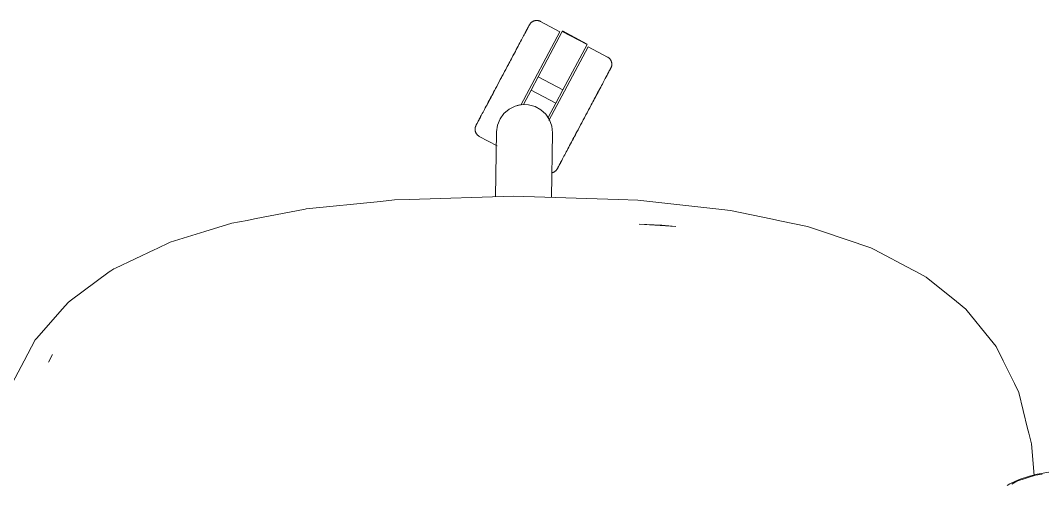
# Model space of a CAD drawing. Header units: millimetres. Extents: x 155927 to 317870, y -36033 to 97293.
# Drawn here: x 178072 to 178582, y 23538 to 23770 of the extents above; entities that cross this region are included whole.
import ezdxf

# ---------------------------------------------------------------- set-up
doc = ezdxf.new("R2010")
doc.units = ezdxf.units.MM
doc.header["$MEASUREMENT"] = 0
doc.layers.add('G-IMPT', color=8, linetype='CONTINUOUS', lineweight=9)
doc.layers.add('I-FURN', color=8, linetype='CONTINUOUS', lineweight=9)

msp = doc.modelspace()

# ---------------------------------------------------------------- linework, layer by layer
at = {"layer": 'G-IMPT'}
for p, q in [((178214.78, 23675.6), (178251.77, 23679.42)), ((178251.77, 23679.42), (178258.84, 23680.15)), ((178266.09, 23680.38), (178258.84, 23680.15)), ((178318.26, 23681.99), (178266.09, 23680.38)), ((178370.44, 23680.29), (178318.26, 23681.99)), ((178370.44, 23680.29), (178380.38, 23679.96)), ((178384.75, 23679.48), (178380.38, 23679.96)), ((178384.75, 23679.48), (178422.2, 23675.35)), ((178188.94, 23670.64), (178214.31, 23675.51)), ((178214.78, 23675.6), (178214.31, 23675.51)), ((178426.62, 23674.87), (178422.2, 23675.35)), ((178447.56, 23670.52), (178426.62, 23674.87)), ((178164.06, 23664.29), (178177.67, 23668.48)), ((178177.67, 23668.48), (178185.27, 23669.94)), ((178188.94, 23670.64), (178185.27, 23669.94)), ((178380.92, 23668.08), (178392.25, 23667.45)), ((178380.92, 23668.08), (178399.2, 23666.84)), ((178399.2, 23666.84), (178392.25, 23667.45)), ((178447.56, 23670.52), (178451.24, 23669.75)), ((178451.24, 23669.75), (178465.06, 23666.88)), ((178146.79, 23658.96), (178164.06, 23664.29)), ((178472.5, 23664.37), (178465.06, 23666.88)), ((178472.5, 23664.37), (178496.59, 23656.22)), ((178146.79, 23658.96), (178140.03, 23655.77)), ((178119.47, 23646.08), (178139.11, 23655.34)), ((178139.11, 23655.34), (178140.03, 23655.77)), ((178498.25, 23655.34), (178496.59, 23656.22)), ((178517.76, 23645.04), (178498.25, 23655.34)), ((178116.41, 23644.25), (178096.91, 23629.68)), ((178116.41, 23644.25), (178117.18, 23644.71)), ((178117.18, 23644.71), (178118.76, 23645.65)), ((178119.47, 23646.08), (178118.76, 23645.65)), ((178517.76, 23645.04), (178519.13, 23644.32)), ((178524.26, 23641.61), (178519.13, 23644.32)), ((178524.26, 23641.61), (178539.4, 23629.4)), ((178093.07, 23625.7), (178095.94, 23628.96)), ((178096.91, 23629.68), (178095.94, 23628.96)), ((178544.06, 23625.64), (178539.4, 23629.4)), ((178093.07, 23625.7), (178080.06, 23610.91)), ((178556.23, 23610.69), (178544.06, 23625.64)), ((178073.89, 23599.81), (178079.47, 23610.25)), ((178080.06, 23610.91), (178079.47, 23610.25)), ((178556.23, 23610.69), (178559.2, 23607.04)), ((178559.2, 23607.04), (178562.73, 23599.88)), ((178088.08, 23602.95), (178086.12, 23599.06)), ((178088.08, 23602.95), (178086.9, 23600.65)), ((178067.87, 23588.57), (178073.89, 23599.81)), ((178086.9, 23600.65), (178086.12, 23599.06)), ((178568.37, 23588.41), (178562.73, 23599.88)), ((178568.37, 23588.41), (178570.52, 23584.04)), ((178570.52, 23584.04), (178574.93, 23566.1)), ((178574.93, 23566.1), (178575.51, 23563.73)), ((178576.81, 23558.44), (178575.51, 23563.73)), ((178578.25, 23542.56), (178576.81, 23558.44)), ((178570.7, 23540.53), (178566.06, 23538.32)), ((178578.87, 23542.7), (178569.48, 23539.67)), ((178575.78, 23542.27), (178570.7, 23540.53)), ((178575.78, 23542.27), (178579.71, 23543.25)), ((178582.16, 23543.16), (178578.87, 23542.7)), ((178579.71, 23543.25), (178586.47, 23544.36)), ((178566.06, 23538.32), (178564.69, 23537.52)), ((178569.48, 23539.67), (178567.03, 23538.2))]:
    msp.add_line(p, q, dxfattribs=at)
at = {"layer": 'I-FURN'}
for p, q in [((178327.93, 23769.27), (178328.07, 23769.34)), ((178328.07, 23769.34), (178328.22, 23769.41)), ((178328.22, 23769.41), (178328.37, 23769.47)), ((178328.37, 23769.47), (178328.52, 23769.52)), ((178328.52, 23769.52), (178328.68, 23769.57)), ((178328.68, 23769.57), (178328.83, 23769.61)), ((178328.83, 23769.61), (178328.99, 23769.65)), ((178328.99, 23769.65), (178329.15, 23769.67)), ((178329.15, 23769.67), (178329.31, 23769.7)), ((178329.31, 23769.7), (178329.47, 23769.71)), ((178329.47, 23769.71), (178329.63, 23769.72)), ((178329.63, 23769.72), (178329.79, 23769.73)), ((178329.79, 23769.73), (178329.95, 23769.72)), ((178329.95, 23769.72), (178330.11, 23769.72)), ((178330.11, 23769.72), (178330.27, 23769.7)), ((178330.27, 23769.7), (178330.43, 23769.68)), ((178330.43, 23769.68), (178330.59, 23769.65)), ((178330.59, 23769.65), (178330.75, 23769.61)), ((178330.75, 23769.61), (178330.9, 23769.57)), ((178330.9, 23769.57), (178331.06, 23769.53)), ((178331.06, 23769.53), (178331.21, 23769.47)), ((178331.21, 23769.47), (178331.36, 23769.41)), ((178331.36, 23769.41), (178331.51, 23769.35)), ((178331.51, 23769.35), (178331.65, 23769.28)), ((178324.47, 23764.27), (178324.2, 23763.75)), ((178324.33, 23763.99), (178324.59, 23764.49)), ((178324.73, 23764.75), (178324.47, 23764.27)), ((178324.59, 23764.49), (178324.84, 23764.96)), ((178324.97, 23765.2), (178324.73, 23764.75)), ((178324.84, 23764.96), (178325.07, 23765.39)), ((178325.18, 23765.61), (178324.97, 23765.2)), ((178325.07, 23765.39), (178325.28, 23765.78)), ((178325.38, 23765.98), (178325.18, 23765.61)), ((178325.28, 23765.78), (178325.47, 23766.14)), ((178325.56, 23766.31), (178325.38, 23765.98)), ((178325.47, 23766.14), (178325.64, 23766.45)), ((178325.72, 23766.61), (178325.56, 23766.31)), ((178325.64, 23766.45), (178325.78, 23766.73)), ((178325.86, 23766.87), (178325.72, 23766.61)), ((178325.78, 23766.73), (178325.91, 23766.97)), ((178325.97, 23767.09), (178325.86, 23766.87)), ((178325.91, 23766.97), (178326.02, 23767.18)), ((178326.07, 23767.27), (178325.97, 23767.09)), ((178326.02, 23767.18), (178326.1, 23767.34)), ((178326.14, 23767.41), (178326.07, 23767.27)), ((178326.1, 23767.34), (178326.17, 23767.46)), ((178326.2, 23767.51), (178326.14, 23767.41)), ((178326.17, 23767.46), (178326.21, 23767.54)), ((178326.23, 23767.57), (178326.2, 23767.51)), ((178326.21, 23767.54), (178326.24, 23767.58)), ((178326.24, 23767.59), (178326.23, 23767.57)), ((178326.24, 23767.59), (178326.32, 23767.73)), ((178326.24, 23767.58), (178326.24, 23767.59)), ((178326.32, 23767.73), (178326.4, 23767.87)), ((178326.4, 23767.87), (178326.49, 23768)), ((178326.49, 23768), (178326.59, 23768.13)), ((178326.59, 23768.13), (178326.69, 23768.26)), ((178326.69, 23768.26), (178326.79, 23768.38)), ((178326.79, 23768.38), (178326.9, 23768.5)), ((178326.9, 23768.5), (178327.01, 23768.61)), ((178327.01, 23768.61), (178327.13, 23768.72)), ((178327.13, 23768.72), (178327.26, 23768.83)), ((178327.26, 23768.83), (178327.38, 23768.92)), ((178327.38, 23768.92), (178327.51, 23769.02)), ((178327.51, 23769.02), (178327.65, 23769.11)), ((178327.65, 23769.11), (178327.79, 23769.19)), ((178327.79, 23769.19), (178327.93, 23769.27)), ((178330.53, 23741.58), (178342.61, 23764.29)), ((178331.65, 23769.28), (178331.69, 23769.26)), ((178341.37, 23764.11), (178331.69, 23769.26)), ((178342.61, 23764.29), (178354.97, 23757.72)), ((178355.06, 23757.89), (178342.7, 23764.46)), ((178321.79, 23759.23), (178321.39, 23758.47)), ((178322.18, 23759.97), (178321.79, 23759.23)), ((178321.85, 23727.39), (178341.37, 23764.11)), ((178322.56, 23760.67), (178322.18, 23759.97)), ((178322.92, 23761.35), (178322.56, 23760.67)), ((178323.27, 23762), (178322.92, 23761.35)), ((178323.59, 23762.61), (178323.27, 23762)), ((178323.9, 23763.2), (178323.59, 23762.61)), ((178323.74, 23762.89), (178324.04, 23763.46)), ((178324.2, 23763.75), (178323.9, 23763.2)), ((178324.04, 23763.46), (178324.33, 23763.99)), ((178319.17, 23754.3), (178318.7, 23753.4)), ((178319.64, 23755.18), (178319.17, 23754.3)), ((178320.09, 23756.03), (178319.64, 23755.18)), ((178320.54, 23756.87), (178320.09, 23756.03)), ((178320.97, 23757.68), (178320.54, 23756.87)), ((178321.39, 23758.47), (178320.97, 23757.68)), ((178335.96, 23719.84), (178355.5, 23756.59)), ((178354.97, 23757.72), (178342.89, 23735.01)), ((178365.19, 23751.44), (178355.5, 23756.59)), ((178315.91, 23748.16), (178316.43, 23749.14)), ((178316.7, 23749.66), (178316.19, 23748.69)), ((178316.43, 23749.14), (178316.94, 23750.1)), ((178317.21, 23750.62), (178316.7, 23749.66)), ((178316.94, 23750.1), (178317.45, 23751.05)), ((178317.72, 23751.56), (178317.21, 23750.62)), ((178317.45, 23751.05), (178317.94, 23751.99)), ((178318.21, 23752.49), (178317.72, 23751.56)), ((178317.94, 23751.99), (178318.43, 23752.91)), ((178318.7, 23753.4), (178318.21, 23752.49)), ((178318.43, 23752.91), (178318.92, 23753.82)), ((178365.19, 23751.44), (178365.33, 23751.37)), ((178365.33, 23751.37), (178365.47, 23751.28)), ((178365.47, 23751.28), (178365.6, 23751.19)), ((178365.6, 23751.19), (178365.73, 23751.1)), ((178365.73, 23751.1), (178365.86, 23751)), ((178365.86, 23751), (178365.98, 23750.89)), ((178365.98, 23750.89), (178366.1, 23750.78)), ((178366.1, 23750.78), (178366.21, 23750.67)), ((178366.21, 23750.67), (178366.32, 23750.55)), ((178366.32, 23750.55), (178366.42, 23750.43)), ((178366.42, 23750.43), (178366.52, 23750.3)), ((178366.52, 23750.3), (178366.62, 23750.17)), ((178366.62, 23750.17), (178366.71, 23750.03)), ((178366.71, 23750.03), (178366.79, 23749.9)), ((178366.79, 23749.9), (178366.87, 23749.75)), ((178366.87, 23749.75), (178366.94, 23749.61)), ((178366.94, 23749.61), (178367, 23749.46)), ((178367, 23749.46), (178367.06, 23749.31)), ((178367.06, 23749.31), (178367.12, 23749.16)), ((178367.12, 23749.16), (178367.17, 23749.01)), ((178367.17, 23749.01), (178367.21, 23748.85)), ((178313.26, 23743.19), (178313.8, 23744.19)), ((178314.08, 23744.73), (178313.55, 23743.73)), ((178313.8, 23744.19), (178314.33, 23745.19)), ((178314.62, 23745.73), (178314.08, 23744.73)), ((178314.33, 23745.19), (178314.86, 23746.19)), ((178315.14, 23746.72), (178314.62, 23745.73)), ((178314.86, 23746.19), (178315.39, 23747.18)), ((178315.67, 23747.71), (178315.14, 23746.72)), ((178315.39, 23747.18), (178315.91, 23748.16)), ((178316.19, 23748.69), (178315.67, 23747.71)), ((178365.8, 23744.01), (178365.58, 23743.6)), ((178365.68, 23743.79), (178365.89, 23744.19)), ((178366, 23744.38), (178365.8, 23744.01)), ((178365.89, 23744.19), (178366.08, 23744.54)), ((178366.18, 23744.72), (178366, 23744.38)), ((178366.08, 23744.54), (178366.25, 23744.86)), ((178366.33, 23745.01), (178366.18, 23744.72)), ((178366.25, 23744.86), (178366.4, 23745.14)), ((178366.47, 23745.27), (178366.33, 23745.01)), ((178366.4, 23745.14), (178366.53, 23745.38)), ((178366.59, 23745.49), (178366.47, 23745.27)), ((178366.53, 23745.38), (178366.63, 23745.58)), ((178366.68, 23745.67), (178366.59, 23745.49)), ((178366.63, 23745.58), (178366.72, 23745.74)), ((178366.76, 23745.81), (178366.68, 23745.67)), ((178366.72, 23745.74), (178366.79, 23745.86)), ((178366.81, 23745.91), (178366.76, 23745.81)), ((178366.79, 23745.86), (178366.83, 23745.95)), ((178366.84, 23745.97), (178366.81, 23745.91)), ((178366.83, 23745.95), (178366.85, 23745.99)), ((178366.85, 23745.99), (178366.84, 23745.97)), ((178366.87, 23746.03), (178366.85, 23745.99)), ((178366.85, 23745.99), (178366.85, 23745.99)), ((178366.95, 23746.18), (178366.87, 23746.03)), ((178367.01, 23746.32), (178366.95, 23746.18)), ((178367.07, 23746.47), (178367.01, 23746.32)), ((178367.12, 23746.63), (178367.07, 23746.47)), ((178367.17, 23746.78), (178367.12, 23746.63)), ((178367.21, 23746.94), (178367.17, 23746.78)), ((178367.21, 23748.85), (178367.24, 23748.69)), ((178367.25, 23747.09), (178367.21, 23746.94)), ((178367.24, 23748.69), (178367.27, 23748.54)), ((178367.28, 23747.25), (178367.25, 23747.09)), ((178367.27, 23748.54), (178367.3, 23748.38)), ((178367.3, 23747.41), (178367.28, 23747.25)), ((178367.3, 23748.38), (178367.31, 23748.22)), ((178367.31, 23747.57), (178367.3, 23747.41)), ((178367.31, 23748.22), (178367.32, 23748.06)), ((178367.32, 23747.73), (178367.31, 23747.57)), ((178367.32, 23748.06), (178367.33, 23747.89)), ((178367.33, 23747.89), (178367.32, 23747.73)), ((178310.89, 23738.72), (178310.36, 23737.72)), ((178310.6, 23738.18), (178311.13, 23739.17)), ((178311.42, 23739.71), (178310.89, 23738.72)), ((178311.13, 23739.17), (178311.66, 23740.17)), ((178311.95, 23740.71), (178311.42, 23739.71)), ((178311.66, 23740.17), (178312.19, 23741.18)), ((178312.48, 23741.72), (178311.95, 23740.71)), ((178312.19, 23741.18), (178312.73, 23742.18)), ((178313.02, 23742.72), (178312.48, 23741.72)), ((178312.73, 23742.18), (178313.26, 23743.19)), ((178313.55, 23743.73), (178313.02, 23742.72)), ((178327, 23734.94), (178330.53, 23741.58)), ((178330.53, 23741.58), (178342.89, 23735.01)), ((178362.98, 23738.7), (178363.34, 23739.39)), ((178363.34, 23739.39), (178363.7, 23740.06)), ((178363.7, 23740.06), (178364.03, 23740.69)), ((178364.03, 23740.69), (178364.35, 23741.29)), ((178364.52, 23741.6), (178364.21, 23741.02)), ((178364.35, 23741.29), (178364.66, 23741.86)), ((178364.81, 23742.15), (178364.52, 23741.6)), ((178364.66, 23741.86), (178364.94, 23742.4)), ((178365.09, 23742.67), (178364.81, 23742.15)), ((178364.94, 23742.4), (178365.21, 23742.9)), ((178365.34, 23743.15), (178365.09, 23742.67)), ((178365.21, 23742.9), (178365.46, 23743.36)), ((178365.58, 23743.6), (178365.34, 23743.15)), ((178365.46, 23743.36), (178365.68, 23743.79)), ((178308.3, 23733.85), (178307.8, 23732.91)), ((178308.03, 23733.34), (178308.53, 23734.29)), ((178308.81, 23734.8), (178308.3, 23733.85)), ((178308.53, 23734.29), (178309.04, 23735.24)), ((178309.32, 23735.77), (178308.81, 23734.8)), ((178309.04, 23735.24), (178309.56, 23736.21)), ((178309.84, 23736.74), (178309.32, 23735.77)), ((178309.56, 23736.21), (178310.08, 23737.19)), ((178310.36, 23737.72), (178309.84, 23736.74)), ((178310.08, 23737.19), (178310.6, 23738.18)), ((178323.2, 23727.8), (178327, 23734.94)), ((178327, 23734.94), (178339.36, 23728.37)), ((178342.89, 23735.01), (178339.36, 23728.37)), ((178360, 23733.11), (178360.47, 23733.98)), ((178360.71, 23734.44), (178360.25, 23733.58)), ((178360.47, 23733.98), (178360.92, 23734.83)), ((178361.15, 23735.27), (178360.71, 23734.44)), ((178360.92, 23734.83), (178361.35, 23735.65)), ((178361.35, 23735.65), (178361.78, 23736.45)), ((178361.78, 23736.45), (178362.19, 23737.23)), ((178362.19, 23737.23), (178362.59, 23737.98)), ((178362.59, 23737.98), (178362.98, 23738.7)), ((178305.21, 23728.04), (178305.65, 23728.87)), ((178305.9, 23729.33), (178305.45, 23728.48)), ((178305.65, 23728.87), (178306.11, 23729.73)), ((178306.36, 23730.2), (178305.9, 23729.33)), ((178306.11, 23729.73), (178306.57, 23730.6)), ((178306.83, 23731.09), (178306.36, 23730.2)), ((178306.57, 23730.6), (178307.05, 23731.5)), ((178307.31, 23731.99), (178306.83, 23731.09)), ((178307.05, 23731.5), (178307.54, 23732.41)), ((178307.8, 23732.91), (178307.31, 23731.99)), ((178307.54, 23732.41), (178308.03, 23733.34)), ((178357.04, 23727.54), (178357.56, 23728.51)), ((178357.83, 23729.02), (178357.32, 23728.06)), ((178357.56, 23728.51), (178358.06, 23729.46)), ((178358.33, 23729.97), (178357.83, 23729.02)), ((178358.06, 23729.46), (178358.56, 23730.39)), ((178358.83, 23730.89), (178358.33, 23729.97)), ((178358.56, 23730.39), (178359.05, 23731.32)), ((178359.31, 23731.81), (178358.83, 23730.89)), ((178359.05, 23731.32), (178359.53, 23732.22)), ((178359.79, 23732.7), (178359.31, 23731.81)), ((178359.53, 23732.22), (178360, 23733.11)), ((178360.25, 23733.58), (178359.79, 23732.7)), ((178303.02, 23723.92), (178302.66, 23723.25)), ((178303.39, 23724.61), (178303.02, 23723.92)), ((178303.77, 23725.33), (178303.39, 23724.61)), ((178304.17, 23726.08), (178303.77, 23725.33)), ((178304.58, 23726.86), (178304.17, 23726.08)), ((178305.01, 23727.66), (178304.58, 23726.86)), ((178305.45, 23728.48), (178305.01, 23727.66)), ((178313.48, 23723.27), (178316.04, 23725.46)), ((178316.04, 23725.46), (178319.05, 23726.98)), ((178319.05, 23726.98), (178322.34, 23727.73)), ((178322.34, 23727.73), (178325.72, 23727.67)), ((178325.72, 23727.67), (178328.98, 23726.8)), ((178328.98, 23726.8), (178331.94, 23725.18)), ((178331.94, 23725.18), (178334.42, 23722.9)), ((178339.36, 23728.37), (178335.56, 23721.22)), ((178354.41, 23722.59), (178354.94, 23723.6)), ((178355.23, 23724.13), (178354.7, 23723.14)), ((178354.94, 23723.6), (178355.48, 23724.59)), ((178355.76, 23725.13), (178355.23, 23724.13)), ((178355.48, 23724.59), (178356, 23725.58)), ((178356.28, 23726.12), (178355.76, 23725.13)), ((178356, 23725.58), (178356.53, 23726.57)), ((178356.81, 23727.09), (178356.28, 23726.12)), ((178356.53, 23726.57), (178357.04, 23727.54)), ((178357.32, 23728.06), (178356.81, 23727.09)), ((178299.89, 23718.04), (178300.03, 23718.29)), ((178300.11, 23718.45), (178299.96, 23718.17)), ((178300.03, 23718.29), (178300.19, 23718.59)), ((178300.28, 23718.77), (178300.11, 23718.45)), ((178300.19, 23718.59), (178300.36, 23718.93)), ((178300.47, 23719.12), (178300.28, 23718.77)), ((178300.36, 23718.93), (178300.56, 23719.3)), ((178300.68, 23719.52), (178300.47, 23719.12)), ((178300.56, 23719.3), (178300.78, 23719.71)), ((178300.91, 23719.95), (178300.68, 23719.52)), ((178300.78, 23719.71), (178301.02, 23720.16)), ((178301.15, 23720.41), (178300.91, 23719.95)), ((178301.02, 23720.16), (178301.27, 23720.64)), ((178301.42, 23720.91), (178301.15, 23720.41)), ((178301.27, 23720.64), (178301.55, 23721.15)), ((178301.7, 23721.45), (178301.42, 23720.91)), ((178301.55, 23721.15), (178301.84, 23721.71)), ((178302.01, 23722.02), (178301.7, 23721.45)), ((178301.84, 23721.71), (178302.15, 23722.29)), ((178302.33, 23722.62), (178302.01, 23722.02)), ((178302.66, 23723.25), (178302.33, 23722.62)), ((178310.26, 23717.39), (178311.51, 23720.53)), ((178311.51, 23720.53), (178313.48, 23723.27)), ((178334.42, 23722.9), (178336.29, 23720.09)), ((178336.29, 23720.09), (178337.43, 23716.92)), ((178351.75, 23717.58), (178352.28, 23718.58)), ((178352.56, 23719.12), (178352.03, 23718.12)), ((178352.28, 23718.58), (178352.81, 23719.58)), ((178353.1, 23720.12), (178352.56, 23719.12)), ((178352.81, 23719.58), (178353.34, 23720.59)), ((178353.63, 23721.13), (178353.1, 23720.12)), ((178353.34, 23720.59), (178353.88, 23721.59)), ((178354.17, 23722.13), (178353.63, 23721.13)), ((178353.88, 23721.59), (178354.41, 23722.59)), ((178354.7, 23723.14), (178354.17, 23722.13)), ((178299.04, 23715.58), (178299.05, 23715.74)), ((178299.04, 23715.41), (178299.04, 23715.58)), ((178299.04, 23715.25), (178299.04, 23715.41)), ((178299.05, 23715.09), (178299.04, 23715.25)), ((178299.05, 23715.74), (178299.06, 23715.9)), ((178299.07, 23714.93), (178299.05, 23715.09)), ((178299.06, 23715.9), (178299.09, 23716.06)), ((178299.09, 23714.77), (178299.07, 23714.93)), ((178299.09, 23716.06), (178299.11, 23716.22)), ((178299.12, 23714.61), (178299.09, 23714.77)), ((178299.11, 23716.22), (178299.15, 23716.37)), ((178299.15, 23714.46), (178299.12, 23714.61)), ((178299.15, 23716.37), (178299.19, 23716.53)), ((178299.19, 23714.3), (178299.15, 23714.46)), ((178299.19, 23716.53), (178299.24, 23716.68)), ((178299.24, 23714.15), (178299.19, 23714.3)), ((178299.24, 23716.68), (178299.29, 23716.83)), ((178299.3, 23714), (178299.24, 23714.15)), ((178299.29, 23716.83), (178299.35, 23716.98)), ((178299.36, 23713.85), (178299.3, 23714)), ((178299.35, 23716.98), (178299.42, 23717.13)), ((178299.42, 23713.7), (178299.36, 23713.85)), ((178299.42, 23717.13), (178299.49, 23717.28)), ((178299.49, 23713.55), (178299.42, 23713.7)), ((178299.49, 23717.28), (178299.51, 23717.31)), ((178299.57, 23713.41), (178299.49, 23713.55)), ((178299.53, 23717.36), (178299.51, 23717.32)), ((178299.51, 23717.31), (178299.52, 23717.34)), ((178299.51, 23717.32), (178299.51, 23717.31)), ((178299.52, 23717.34), (178299.55, 23717.4)), ((178299.58, 23717.44), (178299.53, 23717.36)), ((178299.55, 23717.4), (178299.6, 23717.5)), ((178299.66, 23713.27), (178299.57, 23713.41)), ((178299.64, 23717.57), (178299.58, 23717.44)), ((178299.6, 23717.5), (178299.68, 23717.64)), ((178299.73, 23717.73), (178299.64, 23717.57)), ((178299.74, 23713.14), (178299.66, 23713.27)), ((178299.68, 23717.64), (178299.77, 23717.82)), ((178299.83, 23717.93), (178299.73, 23717.73)), ((178299.77, 23717.82), (178299.89, 23718.04)), ((178299.96, 23718.17), (178299.83, 23717.93)), ((178309.23, 23681.71), (178309.8, 23714.05)), ((178309.8, 23714.05), (178310.26, 23717.39)), ((178337.78, 23713.56), (178337.22, 23681.37)), ((178337.43, 23716.92), (178337.78, 23713.56)), ((178349.42, 23713.21), (178348.92, 23712.26)), ((178349.15, 23712.69), (178349.66, 23713.65)), ((178349.93, 23714.17), (178349.42, 23713.21)), ((178349.66, 23713.65), (178350.17, 23714.62)), ((178350.45, 23715.15), (178349.93, 23714.17)), ((178350.17, 23714.62), (178350.69, 23715.6)), ((178350.97, 23716.13), (178350.45, 23715.15)), ((178350.69, 23715.6), (178351.22, 23716.58)), ((178351.5, 23717.12), (178350.97, 23716.13)), ((178351.22, 23716.58), (178351.75, 23717.58)), ((178352.03, 23718.12), (178351.5, 23717.12)), ((178299.84, 23713.01), (178299.74, 23713.14)), ((178299.94, 23712.88), (178299.84, 23713.01)), ((178300.04, 23712.76), (178299.94, 23712.88)), ((178300.15, 23712.64), (178300.04, 23712.76)), ((178300.26, 23712.53), (178300.15, 23712.64)), ((178300.38, 23712.42), (178300.26, 23712.53)), ((178300.5, 23712.31), (178300.38, 23712.42)), ((178300.63, 23712.21), (178300.5, 23712.31)), ((178300.76, 23712.12), (178300.63, 23712.21)), ((178300.9, 23712.03), (178300.76, 23712.12)), ((178301.03, 23711.94), (178300.9, 23712.03)), ((178301.17, 23711.86), (178301.03, 23711.94)), ((178301.17, 23711.86), (178310.01, 23707.16)), ((178346.27, 23707.27), (178346.72, 23708.13)), ((178346.72, 23708.13), (178347.19, 23709.01)), ((178347.19, 23709.01), (178347.67, 23709.9)), ((178347.93, 23710.4), (178347.44, 23709.49)), ((178347.67, 23709.9), (178348.15, 23710.82)), ((178348.42, 23711.32), (178347.93, 23710.4)), ((178348.15, 23710.82), (178348.65, 23711.75)), ((178348.92, 23712.26), (178348.42, 23711.32)), ((178348.65, 23711.75), (178349.15, 23712.69)), ((178343.8, 23702.64), (178344.18, 23703.34)), ((178344.18, 23703.34), (178344.57, 23704.08)), ((178344.57, 23704.08), (178344.97, 23704.84)), ((178344.97, 23704.84), (178345.39, 23705.63)), ((178345.39, 23705.63), (178345.82, 23706.44)), ((178345.82, 23706.44), (178346.27, 23707.27)), ((178341.29, 23697.92), (178341.08, 23697.53)), ((178341.18, 23697.7), (178341.4, 23698.11)), ((178341.52, 23698.35), (178341.29, 23697.92)), ((178341.4, 23698.11), (178341.63, 23698.56)), ((178341.77, 23698.82), (178341.52, 23698.35)), ((178341.63, 23698.56), (178341.89, 23699.04)), ((178342.04, 23699.32), (178341.77, 23698.82)), ((178341.89, 23699.04), (178342.16, 23699.56)), ((178342.32, 23699.85), (178342.04, 23699.32)), ((178342.16, 23699.56), (178342.46, 23700.11)), ((178342.62, 23700.42), (178342.32, 23699.85)), ((178342.46, 23700.11), (178342.77, 23700.69)), ((178342.77, 23700.69), (178343.1, 23701.31)), ((178343.1, 23701.31), (178343.44, 23701.96)), ((178343.44, 23701.96), (178343.8, 23702.64)), ((178337.53, 23693.7), (178337.37, 23693.66)), ((178337.69, 23693.74), (178337.53, 23693.7)), ((178337.84, 23693.79), (178337.69, 23693.74)), ((178337.99, 23693.84), (178337.84, 23693.79)), ((178338.14, 23693.9), (178337.99, 23693.84)), ((178338.29, 23693.97), (178338.14, 23693.9)), ((178338.43, 23694.04), (178338.29, 23693.97)), ((178338.57, 23694.12), (178338.43, 23694.04)), ((178338.71, 23694.2), (178338.57, 23694.12)), ((178338.85, 23694.29), (178338.71, 23694.2)), ((178338.98, 23694.38), (178338.85, 23694.29)), ((178339.1, 23694.48), (178338.98, 23694.38)), ((178339.23, 23694.59), (178339.1, 23694.48)), ((178339.35, 23694.7), (178339.23, 23694.59)), ((178339.46, 23694.81), (178339.35, 23694.7)), ((178339.57, 23694.93), (178339.46, 23694.81)), ((178339.68, 23695.05), (178339.57, 23694.93)), ((178339.78, 23695.18), (178339.68, 23695.05)), ((178339.87, 23695.31), (178339.78, 23695.18)), ((178339.96, 23695.44), (178339.87, 23695.31)), ((178340.04, 23695.58), (178339.96, 23695.44)), ((178340.12, 23695.72), (178340.04, 23695.58)), ((178340.12, 23695.72), (178340.13, 23695.74)), ((178340.13, 23695.73), (178340.12, 23695.72)), ((178340.13, 23695.74), (178340.17, 23695.8)), ((178340.15, 23695.77), (178340.13, 23695.73)), ((178340.19, 23695.85), (178340.15, 23695.77)), ((178340.17, 23695.8), (178340.22, 23695.9)), ((178340.26, 23695.97), (178340.19, 23695.85)), ((178340.22, 23695.9), (178340.29, 23696.04)), ((178340.34, 23696.13), (178340.26, 23695.97)), ((178340.29, 23696.04), (178340.39, 23696.22)), ((178340.45, 23696.33), (178340.34, 23696.13)), ((178340.39, 23696.22), (178340.51, 23696.44)), ((178340.58, 23696.57), (178340.45, 23696.33)), ((178340.51, 23696.44), (178340.64, 23696.7)), ((178340.73, 23696.85), (178340.58, 23696.57)), ((178340.64, 23696.7), (178340.8, 23697)), ((178340.89, 23697.17), (178340.73, 23696.85)), ((178340.8, 23697), (178340.98, 23697.33)), ((178341.08, 23697.53), (178340.89, 23697.17)), ((178340.98, 23697.33), (178341.18, 23697.7))]:
    msp.add_line(p, q, dxfattribs=at)
msp.add_arc((178323.79, 23714), 13.81, 102.3473, 107.336, dxfattribs=at)
msp.add_open_spline([(178320.15, 23727.32), (178320.57, 23727.43), (178321, 23727.51), (178321.44, 23727.56)], degree=3, dxfattribs=at)

doc.saveas('drawing.dxf')
